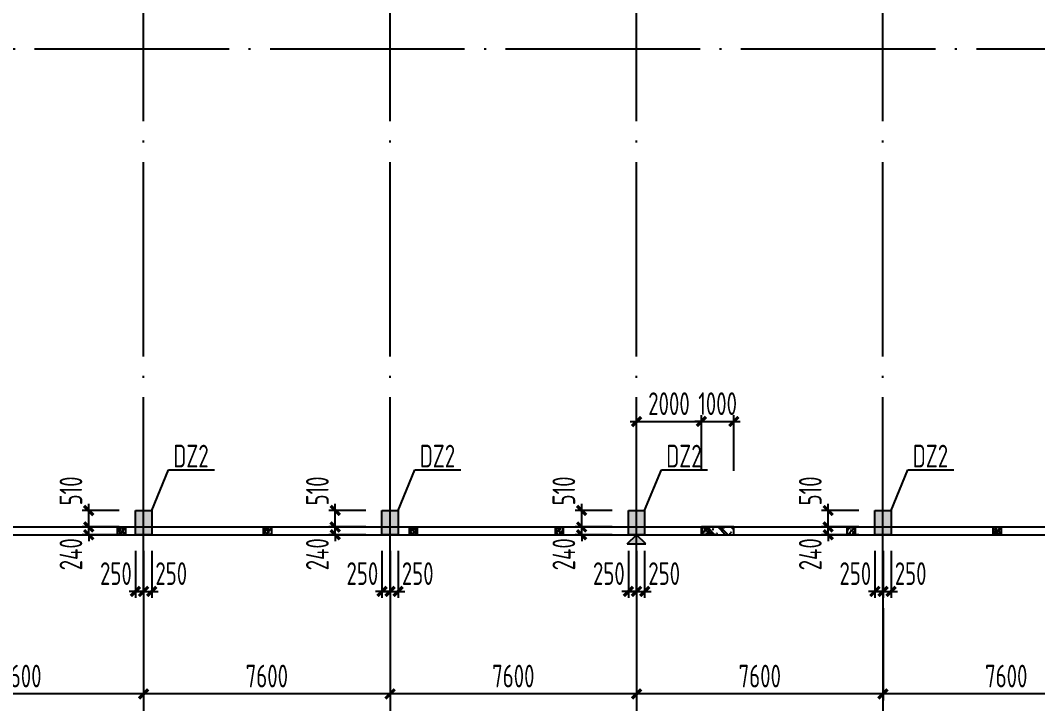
# Model space of a CAD drawing. Extents: x -3102990 to -851544, y -5293060 to -2540151.
# Drawn here: x -2318901 to -2303217, y -2656995 to -2646453 of the extents above; entities that cross this region are included whole.
import ezdxf

# ---------------------------------------------------------------- set-up
doc = ezdxf.new("R2010")
doc.units = 0
doc.header["$LTSCALE"] = 1000
doc.header["$PDMODE"] = 1
doc.linetypes.add('DOTE', pattern=[2.42, 2, -0.2, 0.02, -0.2])
doc.layers.get('0').update_dxf_attribs({"linetype": 'CONTINUOUS'})
doc.layers.get('Defpoints').update_dxf_attribs({"linetype": 'CONTINUOUS'})
for name, color, linetype in [('AXIS', 253, 'DOTE'), ('BEAM_CON', 4, 'CONTINUOUS'), ('COLU', 7, 'CONTINUOUS'), ('DIM', 3, 'CONTINUOUS'), ('HATCH', 254, 'CONTINUOUS'), ('NUM', 7, 'CONTINUOUS'), ('TEXT', 7, 'CONTINUOUS')]:
    doc.layers.add(name, color=color, linetype=linetype)
doc.styles.add('TSSD_Dimension', font='tssdeng.shx', dxfattribs={"width": 0.7, "bigfont": 'Hztxt.shx'})
doc.styles.add('TSSD_Rein', font='Tssdeng.shx', dxfattribs={"width": 0.75, "bigfont": 'hztxt.shx'})
doc.dimstyles.new('TSSD_200_100', dxfattribs={"dimtxt": 350, "dimasz": 100, "dimexe": 100, "dimexo": 250, "dimgap": 100, "dimtad": 1, "dimdec": 0, "dimlfac": 2, "dimzin": 0, "dimdsep": 46, "dimtxsty": 'TSSD_Dimension', "dimblk": 'ARCHTICK', "dimcen": 0, "dimdle": 100, "dimclrt": 7, "dimadec": 0, "dimazin": 0, "dimtfac": 1, "dimtdec": 0, "dimtix": 1, "dimtmove": 2, "dimatfit": 3, "dimfxl": 1, "dimtolj": 1, "dimtzin": 0, "dimarcsym": 0})

# ---------------------------------------------------------------- blocks, each defined once
blk = doc.blocks.new('_ArchTick')
at = {"color": 0, "const_width": 0.5}
blk.add_lwpolyline([(-0.71, -0.71), (0.71, 0.71)], dxfattribs=at)
blk = doc.blocks.new('*D1123')
at = {"layer": 'Defpoints', "color": 0, "ltscale": 1.5}
for p in [(-2305601, -2655269), (-2301801, -2655269), (-2305601, -2656844)]:
    blk.add_point(p, dxfattribs=at)
at = {"layer": 'DIM', "color": 0, "lineweight": -2, "ltscale": 1.5}
for p, q in [((-2305601, -2655519), (-2305601, -2656944)), ((-2301801, -2655519), (-2301801, -2656944)), ((-2301701, -2656844), (-2305701, -2656844))]:
    blk.add_line(p, q, dxfattribs=at)
at = {"layer": 'DIM', "color": 0, "lineweight": -2, "ltscale": 1.5, "xscale": 100, "yscale": 100, "zscale": 100, "rotation": 180}
blk.add_blockref('_ArchTick', (-2305601, -2656844), dxfattribs=at)
at = {"layer": 'DIM', "color": 0, "lineweight": -2, "ltscale": 1.5, "xscale": 100, "yscale": 100, "zscale": 100}
blk.add_blockref('_ArchTick', (-2301801, -2656844), dxfattribs=at)
at = {"layer": 'DIM', "color": 7, "ltscale": 1.5, "insert": (-2303701, -2656569), "char_height": 350, "attachment_point": 5, "style": 'TSSD_Dimension'}
blk.add_mtext('\\A1;7600', dxfattribs=at)
blk = doc.blocks.new('*D1124')
at = {"layer": 'Defpoints', "color": 0, "ltscale": 1.5}
for p in [(-2309401, -2655269), (-2305601, -2655269), (-2309401, -2656844)]:
    blk.add_point(p, dxfattribs=at)
at = {"layer": 'DIM', "color": 0, "lineweight": -2, "ltscale": 1.5}
for p, q in [((-2309401, -2655519), (-2309401, -2656944)), ((-2305601, -2655519), (-2305601, -2656944)), ((-2305501, -2656844), (-2309501, -2656844))]:
    blk.add_line(p, q, dxfattribs=at)
at = {"layer": 'DIM', "color": 0, "lineweight": -2, "ltscale": 1.5, "xscale": 100, "yscale": 100, "zscale": 100, "rotation": 180}
blk.add_blockref('_ArchTick', (-2309401, -2656844), dxfattribs=at)
at = {"layer": 'DIM', "color": 0, "lineweight": -2, "ltscale": 1.5, "xscale": 100, "yscale": 100, "zscale": 100}
blk.add_blockref('_ArchTick', (-2305601, -2656844), dxfattribs=at)
at = {"layer": 'DIM', "color": 7, "ltscale": 1.5, "insert": (-2307501, -2656569), "char_height": 350, "attachment_point": 5, "style": 'TSSD_Dimension'}
blk.add_mtext('\\A1;7600', dxfattribs=at)
blk = doc.blocks.new('*D1125')
at = {"layer": 'Defpoints', "color": 0, "ltscale": 1.5}
for p in [(-2313201, -2655269), (-2309401, -2655269), (-2313201, -2656844)]:
    blk.add_point(p, dxfattribs=at)
at = {"layer": 'DIM', "color": 0, "lineweight": -2, "ltscale": 1.5}
for p, q in [((-2313201, -2655519), (-2313201, -2656944)), ((-2309401, -2655519), (-2309401, -2656944)), ((-2309301, -2656844), (-2313301, -2656844))]:
    blk.add_line(p, q, dxfattribs=at)
at = {"layer": 'DIM', "color": 0, "lineweight": -2, "ltscale": 1.5, "xscale": 100, "yscale": 100, "zscale": 100, "rotation": 180}
blk.add_blockref('_ArchTick', (-2313201, -2656844), dxfattribs=at)
at = {"layer": 'DIM', "color": 0, "lineweight": -2, "ltscale": 1.5, "xscale": 100, "yscale": 100, "zscale": 100}
blk.add_blockref('_ArchTick', (-2309401, -2656844), dxfattribs=at)
at = {"layer": 'DIM', "color": 7, "ltscale": 1.5, "insert": (-2311301, -2656569), "char_height": 350, "attachment_point": 5, "style": 'TSSD_Dimension'}
blk.add_mtext('\\A1;7600', dxfattribs=at)
blk = doc.blocks.new('*D1126')
at = {"layer": 'Defpoints', "color": 0, "ltscale": 1.5}
for p in [(-2317001, -2655269), (-2313201, -2655269), (-2317001, -2656844)]:
    blk.add_point(p, dxfattribs=at)
at = {"layer": 'DIM', "color": 0, "lineweight": -2, "ltscale": 1.5}
for p, q in [((-2317001, -2655519), (-2317001, -2656944)), ((-2313201, -2655519), (-2313201, -2656944)), ((-2313101, -2656844), (-2317101, -2656844))]:
    blk.add_line(p, q, dxfattribs=at)
at = {"layer": 'DIM', "color": 0, "lineweight": -2, "ltscale": 1.5, "xscale": 100, "yscale": 100, "zscale": 100, "rotation": 180}
blk.add_blockref('_ArchTick', (-2317001, -2656844), dxfattribs=at)
at = {"layer": 'DIM', "color": 0, "lineweight": -2, "ltscale": 1.5, "xscale": 100, "yscale": 100, "zscale": 100}
blk.add_blockref('_ArchTick', (-2313201, -2656844), dxfattribs=at)
at = {"layer": 'DIM', "color": 7, "ltscale": 1.5, "insert": (-2315101, -2656569), "char_height": 350, "attachment_point": 5, "style": 'TSSD_Dimension'}
blk.add_mtext('\\A1;7600', dxfattribs=at)
blk = doc.blocks.new('*D1127')
at = {"layer": 'Defpoints', "color": 0, "ltscale": 1.5}
for p in [(-2320801, -2655269), (-2317001, -2655269), (-2320801, -2656844)]:
    blk.add_point(p, dxfattribs=at)
at = {"layer": 'DIM', "color": 0, "lineweight": -2, "ltscale": 1.5}
for p, q in [((-2320801, -2655519), (-2320801, -2656944)), ((-2317001, -2655519), (-2317001, -2656944)), ((-2316901, -2656844), (-2320901, -2656844))]:
    blk.add_line(p, q, dxfattribs=at)
at = {"layer": 'DIM', "color": 0, "lineweight": -2, "ltscale": 1.5, "xscale": 100, "yscale": 100, "zscale": 100, "rotation": 180}
blk.add_blockref('_ArchTick', (-2320801, -2656844), dxfattribs=at)
at = {"layer": 'DIM', "color": 0, "lineweight": -2, "ltscale": 1.5, "xscale": 100, "yscale": 100, "zscale": 100}
blk.add_blockref('_ArchTick', (-2317001, -2656844), dxfattribs=at)
at = {"layer": 'DIM', "color": 7, "ltscale": 1.5, "insert": (-2318901, -2656569), "char_height": 350, "attachment_point": 5, "style": 'TSSD_Dimension'}
blk.add_mtext('\\A1;7600', dxfattribs=at)
blk = doc.blocks.new('*D1131')
at = {"layer": 'Defpoints', "color": 0, "ltscale": 1.5}
for p in [(-2332201, -2655269), (-2256201, -2655269), (-2256201, -2657644)]:
    blk.add_point(p, dxfattribs=at)
at = {"layer": 'DIM', "color": 0, "lineweight": -2, "ltscale": 1.5}
for p, q in [((-2332201, -2655519), (-2332201, -2657744)), ((-2256201, -2655519), (-2256201, -2657744)), ((-2332301, -2657644), (-2256101, -2657644))]:
    blk.add_line(p, q, dxfattribs=at)
at = {"layer": 'DIM', "color": 0, "lineweight": -2, "ltscale": 1.5, "xscale": 100, "yscale": 100, "zscale": 100, "rotation": 180}
blk.add_blockref('_ArchTick', (-2332201, -2657644), dxfattribs=at)
at = {"layer": 'DIM', "color": 0, "lineweight": -2, "ltscale": 1.5, "xscale": 100, "yscale": 100, "zscale": 100}
blk.add_blockref('_ArchTick', (-2256201, -2657644), dxfattribs=at)
at = {"layer": 'DIM', "color": 7, "ltscale": 1.5, "insert": (-2294201, -2657369), "char_height": 350, "attachment_point": 5, "style": 'TSSD_Dimension'}
blk.add_mtext('\\A1;152000', dxfattribs=at)
blk = doc.blocks.new('*D1265')
at = {"layer": 'Defpoints', "color": 0, "ltscale": 1.5}
for p in [(-2317126, -2654389), (-2317001, -2654389), (-2317001, -2655263)]:
    blk.add_point(p, dxfattribs=at)
at = {"layer": 'DIM', "color": 0, "lineweight": -2, "ltscale": 1.5}
for p, q in [((-2317126, -2654639), (-2317126, -2655363)), ((-2317001, -2654639), (-2317001, -2655363)), ((-2317126, -2655263), (-2317226, -2655263)), ((-2317126, -2655263), (-2317001, -2655263)), ((-2317001, -2655263), (-2316901, -2655263))]:
    blk.add_line(p, q, dxfattribs=at)
at = {"layer": 'DIM', "color": 0, "lineweight": -2, "ltscale": 1.5, "xscale": 100, "yscale": 100, "zscale": 100}
blk.add_blockref('_ArchTick', (-2317126, -2655263), dxfattribs=at)
at = {"layer": 'DIM', "color": 0, "lineweight": -2, "ltscale": 1.5, "xscale": 100, "yscale": 100, "zscale": 100, "rotation": 180}
blk.add_blockref('_ArchTick', (-2317001, -2655263), dxfattribs=at)
at = {"layer": 'DIM', "color": 7, "ltscale": 1.5, "insert": (-2317428, -2654988), "char_height": 350, "attachment_point": 5, "style": 'TSSD_Dimension'}
blk.add_mtext('\\A1;250', dxfattribs=at)
blk = doc.blocks.new('*D1266')
at = {"layer": 'Defpoints', "color": 0, "ltscale": 1.5}
for p in [(-2317001, -2654389), (-2316876, -2654389), (-2316876, -2655263)]:
    blk.add_point(p, dxfattribs=at)
at = {"layer": 'DIM', "color": 0, "lineweight": -2, "ltscale": 1.5}
for p, q in [((-2317001, -2654639), (-2317001, -2655363)), ((-2316876, -2654639), (-2316876, -2655363)), ((-2317001, -2655263), (-2317101, -2655263)), ((-2317001, -2655263), (-2316876, -2655263)), ((-2316876, -2655263), (-2316776, -2655263))]:
    blk.add_line(p, q, dxfattribs=at)
at = {"layer": 'DIM', "color": 0, "lineweight": -2, "ltscale": 1.5, "xscale": 100, "yscale": 100, "zscale": 100}
blk.add_blockref('_ArchTick', (-2317001, -2655263), dxfattribs=at)
at = {"layer": 'DIM', "color": 0, "lineweight": -2, "ltscale": 1.5, "xscale": 100, "yscale": 100, "zscale": 100, "rotation": 180}
blk.add_blockref('_ArchTick', (-2316876, -2655263), dxfattribs=at)
at = {"layer": 'DIM', "color": 7, "ltscale": 1.5, "insert": (-2316575, -2654988), "char_height": 350, "attachment_point": 5, "style": 'TSSD_Dimension'}
blk.add_mtext('\\A1;250', dxfattribs=at)
blk = doc.blocks.new('*D1267')
at = {"layer": 'Defpoints', "color": 0, "ltscale": 1.5}
for p in [(-2317847, -2654269), (-2317126, -2654269), (-2317126, -2654389)]:
    blk.add_point(p, dxfattribs=at)
at = {"layer": 'DIM', "color": 0, "lineweight": -2, "ltscale": 1.5}
for p, q in [((-2317376, -2654269), (-2317947, -2654269)), ((-2317847, -2654269), (-2317847, -2654169)), ((-2317847, -2654389), (-2317847, -2654269)), ((-2317376, -2654389), (-2317947, -2654389)), ((-2317847, -2654389), (-2317847, -2654489))]:
    blk.add_line(p, q, dxfattribs=at)
at = {"layer": 'DIM', "color": 0, "lineweight": -2, "ltscale": 1.5, "xscale": 100, "yscale": 100, "zscale": 100}
for p, rotation in [((-2317847, -2654269), 270), ((-2317847, -2654389), 90)]:
    blk.add_blockref('_ArchTick', p, dxfattribs=dict(at, rotation=rotation))
at = {"layer": 'DIM', "color": 7, "ltscale": 1.5, "insert": (-2318122, -2654690), "char_height": 350, "attachment_point": 5, "rotation": 90, "style": 'TSSD_Dimension'}
blk.add_mtext('\\A1;240', dxfattribs=at)
blk = doc.blocks.new('*D1268')
at = {"layer": 'Defpoints', "color": 0, "ltscale": 1.5}
for p in [(-2317847, -2654014), (-2317126, -2654014), (-2317126, -2654269)]:
    blk.add_point(p, dxfattribs=at)
at = {"layer": 'DIM', "color": 0, "lineweight": -2, "ltscale": 1.5}
for p, q in [((-2317847, -2654369), (-2317847, -2653914)), ((-2317376, -2654014), (-2317947, -2654014)), ((-2317376, -2654269), (-2317947, -2654269))]:
    blk.add_line(p, q, dxfattribs=at)
at = {"layer": 'DIM', "color": 0, "lineweight": -2, "ltscale": 1.5, "xscale": 100, "yscale": 100, "zscale": 100}
for p, rotation in [((-2317847, -2654014), 90), ((-2317847, -2654269), 270)]:
    blk.add_blockref('_ArchTick', p, dxfattribs=dict(at, rotation=rotation))
at = {"layer": 'DIM', "color": 7, "ltscale": 1.5, "insert": (-2318122, -2653713), "char_height": 350, "attachment_point": 5, "rotation": 90, "style": 'TSSD_Dimension'}
blk.add_mtext('\\A1;510', dxfattribs=at)
blk = doc.blocks.new('*D1273')
at = {"layer": 'Defpoints', "color": 0, "ltscale": 1.5}
for p in [(-2313326, -2654389), (-2313201, -2654389), (-2313201, -2655263)]:
    blk.add_point(p, dxfattribs=at)
at = {"layer": 'DIM', "color": 0, "lineweight": -2, "ltscale": 1.5}
for p, q in [((-2313326, -2654639), (-2313326, -2655363)), ((-2313201, -2654639), (-2313201, -2655363)), ((-2313326, -2655263), (-2313426, -2655263)), ((-2313326, -2655263), (-2313201, -2655263)), ((-2313201, -2655263), (-2313101, -2655263))]:
    blk.add_line(p, q, dxfattribs=at)
at = {"layer": 'DIM', "color": 0, "lineweight": -2, "ltscale": 1.5, "xscale": 100, "yscale": 100, "zscale": 100}
blk.add_blockref('_ArchTick', (-2313326, -2655263), dxfattribs=at)
at = {"layer": 'DIM', "color": 0, "lineweight": -2, "ltscale": 1.5, "xscale": 100, "yscale": 100, "zscale": 100, "rotation": 180}
blk.add_blockref('_ArchTick', (-2313201, -2655263), dxfattribs=at)
at = {"layer": 'DIM', "color": 7, "ltscale": 1.5, "insert": (-2313628, -2654988), "char_height": 350, "attachment_point": 5, "style": 'TSSD_Dimension'}
blk.add_mtext('\\A1;250', dxfattribs=at)
blk = doc.blocks.new('*D1274')
at = {"layer": 'Defpoints', "color": 0, "ltscale": 1.5}
for p in [(-2313201, -2654389), (-2313076, -2654389), (-2313076, -2655263)]:
    blk.add_point(p, dxfattribs=at)
at = {"layer": 'DIM', "color": 0, "lineweight": -2, "ltscale": 1.5}
for p, q in [((-2313201, -2654639), (-2313201, -2655363)), ((-2313076, -2654639), (-2313076, -2655363)), ((-2313201, -2655263), (-2313301, -2655263)), ((-2313201, -2655263), (-2313076, -2655263)), ((-2313076, -2655263), (-2312976, -2655263))]:
    blk.add_line(p, q, dxfattribs=at)
at = {"layer": 'DIM', "color": 0, "lineweight": -2, "ltscale": 1.5, "xscale": 100, "yscale": 100, "zscale": 100}
blk.add_blockref('_ArchTick', (-2313201, -2655263), dxfattribs=at)
at = {"layer": 'DIM', "color": 0, "lineweight": -2, "ltscale": 1.5, "xscale": 100, "yscale": 100, "zscale": 100, "rotation": 180}
blk.add_blockref('_ArchTick', (-2313076, -2655263), dxfattribs=at)
at = {"layer": 'DIM', "color": 7, "ltscale": 1.5, "insert": (-2312775, -2654988), "char_height": 350, "attachment_point": 5, "style": 'TSSD_Dimension'}
blk.add_mtext('\\A1;250', dxfattribs=at)
blk = doc.blocks.new('*D1275')
at = {"layer": 'Defpoints', "color": 0, "ltscale": 1.5}
for p in [(-2314047, -2654269), (-2313326, -2654269), (-2313326, -2654389)]:
    blk.add_point(p, dxfattribs=at)
at = {"layer": 'DIM', "color": 0, "lineweight": -2, "ltscale": 1.5}
for p, q in [((-2313576, -2654269), (-2314147, -2654269)), ((-2314047, -2654269), (-2314047, -2654169)), ((-2314047, -2654389), (-2314047, -2654269)), ((-2313576, -2654389), (-2314147, -2654389)), ((-2314047, -2654389), (-2314047, -2654489))]:
    blk.add_line(p, q, dxfattribs=at)
at = {"layer": 'DIM', "color": 0, "lineweight": -2, "ltscale": 1.5, "xscale": 100, "yscale": 100, "zscale": 100}
for p, rotation in [((-2314047, -2654269), 270), ((-2314047, -2654389), 90)]:
    blk.add_blockref('_ArchTick', p, dxfattribs=dict(at, rotation=rotation))
at = {"layer": 'DIM', "color": 7, "ltscale": 1.5, "insert": (-2314322, -2654690), "char_height": 350, "attachment_point": 5, "rotation": 90, "style": 'TSSD_Dimension'}
blk.add_mtext('\\A1;240', dxfattribs=at)
blk = doc.blocks.new('*D1276')
at = {"layer": 'Defpoints', "color": 0, "ltscale": 1.5}
for p in [(-2314047, -2654014), (-2313326, -2654014), (-2313326, -2654269)]:
    blk.add_point(p, dxfattribs=at)
at = {"layer": 'DIM', "color": 0, "lineweight": -2, "ltscale": 1.5}
for p, q in [((-2314047, -2654369), (-2314047, -2653914)), ((-2313576, -2654014), (-2314147, -2654014)), ((-2313576, -2654269), (-2314147, -2654269))]:
    blk.add_line(p, q, dxfattribs=at)
at = {"layer": 'DIM', "color": 0, "lineweight": -2, "ltscale": 1.5, "xscale": 100, "yscale": 100, "zscale": 100}
for p, rotation in [((-2314047, -2654014), 90), ((-2314047, -2654269), 270)]:
    blk.add_blockref('_ArchTick', p, dxfattribs=dict(at, rotation=rotation))
at = {"layer": 'DIM', "color": 7, "ltscale": 1.5, "insert": (-2314322, -2653713), "char_height": 350, "attachment_point": 5, "rotation": 90, "style": 'TSSD_Dimension'}
blk.add_mtext('\\A1;510', dxfattribs=at)
blk = doc.blocks.new('*D1281')
at = {"layer": 'Defpoints', "color": 0, "ltscale": 1.5}
for p in [(-2309526, -2654389), (-2309401, -2654389), (-2309401, -2655263)]:
    blk.add_point(p, dxfattribs=at)
at = {"layer": 'DIM', "color": 0, "lineweight": -2, "ltscale": 1.5}
for p, q in [((-2309526, -2654639), (-2309526, -2655363)), ((-2309401, -2654639), (-2309401, -2655363)), ((-2309526, -2655263), (-2309626, -2655263)), ((-2309526, -2655263), (-2309401, -2655263)), ((-2309401, -2655263), (-2309301, -2655263))]:
    blk.add_line(p, q, dxfattribs=at)
at = {"layer": 'DIM', "color": 0, "lineweight": -2, "ltscale": 1.5, "xscale": 100, "yscale": 100, "zscale": 100}
blk.add_blockref('_ArchTick', (-2309526, -2655263), dxfattribs=at)
at = {"layer": 'DIM', "color": 0, "lineweight": -2, "ltscale": 1.5, "xscale": 100, "yscale": 100, "zscale": 100, "rotation": 180}
blk.add_blockref('_ArchTick', (-2309401, -2655263), dxfattribs=at)
at = {"layer": 'DIM', "color": 7, "ltscale": 1.5, "insert": (-2309828, -2654988), "char_height": 350, "attachment_point": 5, "style": 'TSSD_Dimension'}
blk.add_mtext('\\A1;250', dxfattribs=at)
blk = doc.blocks.new('*D1282')
at = {"layer": 'Defpoints', "color": 0, "ltscale": 1.5}
for p in [(-2309401, -2654389), (-2309276, -2654389), (-2309276, -2655263)]:
    blk.add_point(p, dxfattribs=at)
at = {"layer": 'DIM', "color": 0, "lineweight": -2, "ltscale": 1.5}
for p, q in [((-2309401, -2654639), (-2309401, -2655363)), ((-2309276, -2654639), (-2309276, -2655363)), ((-2309401, -2655263), (-2309501, -2655263)), ((-2309401, -2655263), (-2309276, -2655263)), ((-2309276, -2655263), (-2309176, -2655263))]:
    blk.add_line(p, q, dxfattribs=at)
at = {"layer": 'DIM', "color": 0, "lineweight": -2, "ltscale": 1.5, "xscale": 100, "yscale": 100, "zscale": 100}
blk.add_blockref('_ArchTick', (-2309401, -2655263), dxfattribs=at)
at = {"layer": 'DIM', "color": 0, "lineweight": -2, "ltscale": 1.5, "xscale": 100, "yscale": 100, "zscale": 100, "rotation": 180}
blk.add_blockref('_ArchTick', (-2309276, -2655263), dxfattribs=at)
at = {"layer": 'DIM', "color": 7, "ltscale": 1.5, "insert": (-2308975, -2654988), "char_height": 350, "attachment_point": 5, "style": 'TSSD_Dimension'}
blk.add_mtext('\\A1;250', dxfattribs=at)
blk = doc.blocks.new('*D1283')
at = {"layer": 'Defpoints', "color": 0, "ltscale": 1.5}
for p in [(-2310247, -2654269), (-2309526, -2654269), (-2309526, -2654389)]:
    blk.add_point(p, dxfattribs=at)
at = {"layer": 'DIM', "color": 0, "lineweight": -2, "ltscale": 1.5}
for p, q in [((-2309776, -2654269), (-2310347, -2654269)), ((-2310247, -2654269), (-2310247, -2654169)), ((-2310247, -2654389), (-2310247, -2654269)), ((-2309776, -2654389), (-2310347, -2654389)), ((-2310247, -2654389), (-2310247, -2654489))]:
    blk.add_line(p, q, dxfattribs=at)
at = {"layer": 'DIM', "color": 0, "lineweight": -2, "ltscale": 1.5, "xscale": 100, "yscale": 100, "zscale": 100}
for p, rotation in [((-2310247, -2654269), 270), ((-2310247, -2654389), 90)]:
    blk.add_blockref('_ArchTick', p, dxfattribs=dict(at, rotation=rotation))
at = {"layer": 'DIM', "color": 7, "ltscale": 1.5, "insert": (-2310522, -2654690), "char_height": 350, "attachment_point": 5, "rotation": 90, "style": 'TSSD_Dimension'}
blk.add_mtext('\\A1;240', dxfattribs=at)
blk = doc.blocks.new('*D1284')
at = {"layer": 'Defpoints', "color": 0, "ltscale": 1.5}
for p in [(-2310247, -2654014), (-2309526, -2654014), (-2309526, -2654269)]:
    blk.add_point(p, dxfattribs=at)
at = {"layer": 'DIM', "color": 0, "lineweight": -2, "ltscale": 1.5}
for p, q in [((-2310247, -2654369), (-2310247, -2653914)), ((-2309776, -2654014), (-2310347, -2654014)), ((-2309776, -2654269), (-2310347, -2654269))]:
    blk.add_line(p, q, dxfattribs=at)
at = {"layer": 'DIM', "color": 0, "lineweight": -2, "ltscale": 1.5, "xscale": 100, "yscale": 100, "zscale": 100}
for p, rotation in [((-2310247, -2654014), 90), ((-2310247, -2654269), 270)]:
    blk.add_blockref('_ArchTick', p, dxfattribs=dict(at, rotation=rotation))
at = {"layer": 'DIM', "color": 7, "ltscale": 1.5, "insert": (-2310522, -2653713), "char_height": 350, "attachment_point": 5, "rotation": 90, "style": 'TSSD_Dimension'}
blk.add_mtext('\\A1;510', dxfattribs=at)
blk = doc.blocks.new('*D1289')
at = {"layer": 'Defpoints', "color": 0, "ltscale": 1.5}
for p in [(-2305726, -2654389), (-2305601, -2654389), (-2305601, -2655263)]:
    blk.add_point(p, dxfattribs=at)
at = {"layer": 'DIM', "color": 0, "lineweight": -2, "ltscale": 1.5}
for p, q in [((-2305726, -2654639), (-2305726, -2655363)), ((-2305601, -2654639), (-2305601, -2655363)), ((-2305726, -2655263), (-2305826, -2655263)), ((-2305726, -2655263), (-2305601, -2655263)), ((-2305601, -2655263), (-2305501, -2655263))]:
    blk.add_line(p, q, dxfattribs=at)
at = {"layer": 'DIM', "color": 0, "lineweight": -2, "ltscale": 1.5, "xscale": 100, "yscale": 100, "zscale": 100}
blk.add_blockref('_ArchTick', (-2305726, -2655263), dxfattribs=at)
at = {"layer": 'DIM', "color": 0, "lineweight": -2, "ltscale": 1.5, "xscale": 100, "yscale": 100, "zscale": 100, "rotation": 180}
blk.add_blockref('_ArchTick', (-2305601, -2655263), dxfattribs=at)
at = {"layer": 'DIM', "color": 7, "ltscale": 1.5, "insert": (-2306028, -2654988), "char_height": 350, "attachment_point": 5, "style": 'TSSD_Dimension'}
blk.add_mtext('\\A1;250', dxfattribs=at)
blk = doc.blocks.new('*D1290')
at = {"layer": 'Defpoints', "color": 0, "ltscale": 1.5}
for p in [(-2305601, -2654389), (-2305476, -2654389), (-2305476, -2655263)]:
    blk.add_point(p, dxfattribs=at)
at = {"layer": 'DIM', "color": 0, "lineweight": -2, "ltscale": 1.5}
for p, q in [((-2305601, -2654639), (-2305601, -2655363)), ((-2305476, -2654639), (-2305476, -2655363)), ((-2305601, -2655263), (-2305701, -2655263)), ((-2305601, -2655263), (-2305476, -2655263)), ((-2305476, -2655263), (-2305376, -2655263))]:
    blk.add_line(p, q, dxfattribs=at)
at = {"layer": 'DIM', "color": 0, "lineweight": -2, "ltscale": 1.5, "xscale": 100, "yscale": 100, "zscale": 100}
blk.add_blockref('_ArchTick', (-2305601, -2655263), dxfattribs=at)
at = {"layer": 'DIM', "color": 0, "lineweight": -2, "ltscale": 1.5, "xscale": 100, "yscale": 100, "zscale": 100, "rotation": 180}
blk.add_blockref('_ArchTick', (-2305476, -2655263), dxfattribs=at)
at = {"layer": 'DIM', "color": 7, "ltscale": 1.5, "insert": (-2305175, -2654988), "char_height": 350, "attachment_point": 5, "style": 'TSSD_Dimension'}
blk.add_mtext('\\A1;250', dxfattribs=at)
blk = doc.blocks.new('*D1291')
at = {"layer": 'Defpoints', "color": 0, "ltscale": 1.5}
for p in [(-2306447, -2654269), (-2305726, -2654269), (-2305726, -2654389)]:
    blk.add_point(p, dxfattribs=at)
at = {"layer": 'DIM', "color": 0, "lineweight": -2, "ltscale": 1.5}
for p, q in [((-2305976, -2654269), (-2306547, -2654269)), ((-2306447, -2654269), (-2306447, -2654169)), ((-2306447, -2654389), (-2306447, -2654269)), ((-2305976, -2654389), (-2306547, -2654389)), ((-2306447, -2654389), (-2306447, -2654489))]:
    blk.add_line(p, q, dxfattribs=at)
at = {"layer": 'DIM', "color": 0, "lineweight": -2, "ltscale": 1.5, "xscale": 100, "yscale": 100, "zscale": 100}
for p, rotation in [((-2306447, -2654269), 270), ((-2306447, -2654389), 90)]:
    blk.add_blockref('_ArchTick', p, dxfattribs=dict(at, rotation=rotation))
at = {"layer": 'DIM', "color": 7, "ltscale": 1.5, "insert": (-2306722, -2654690), "char_height": 350, "attachment_point": 5, "rotation": 90, "style": 'TSSD_Dimension'}
blk.add_mtext('\\A1;240', dxfattribs=at)
blk = doc.blocks.new('*D1292')
at = {"layer": 'Defpoints', "color": 0, "ltscale": 1.5}
for p in [(-2306447, -2654014), (-2305726, -2654014), (-2305726, -2654269)]:
    blk.add_point(p, dxfattribs=at)
at = {"layer": 'DIM', "color": 0, "lineweight": -2, "ltscale": 1.5}
for p, q in [((-2306447, -2654369), (-2306447, -2653914)), ((-2305976, -2654014), (-2306547, -2654014)), ((-2305976, -2654269), (-2306547, -2654269))]:
    blk.add_line(p, q, dxfattribs=at)
at = {"layer": 'DIM', "color": 0, "lineweight": -2, "ltscale": 1.5, "xscale": 100, "yscale": 100, "zscale": 100}
for p, rotation in [((-2306447, -2654014), 90), ((-2306447, -2654269), 270)]:
    blk.add_blockref('_ArchTick', p, dxfattribs=dict(at, rotation=rotation))
at = {"layer": 'DIM', "color": 7, "ltscale": 1.5, "insert": (-2306722, -2653713), "char_height": 350, "attachment_point": 5, "rotation": 90, "style": 'TSSD_Dimension'}
blk.add_mtext('\\A1;510', dxfattribs=at)
blk = doc.blocks.new('*D2323')
at = {"layer": 'Defpoints', "color": 0, "ltscale": 1.5}
for p in [(-2308401, -2652642), (-2309401, -2653652), (-2308401, -2653652)]:
    blk.add_point(p, dxfattribs=at)
at = {"layer": 'DIM', "color": 0, "lineweight": -2, "ltscale": 1.5}
for p, q in [((-2309401, -2653402), (-2309401, -2652542)), ((-2308401, -2653402), (-2308401, -2652542)), ((-2309501, -2652642), (-2308301, -2652642))]:
    blk.add_line(p, q, dxfattribs=at)
at = {"layer": 'DIM', "color": 0, "lineweight": -2, "ltscale": 1.5, "xscale": 100, "yscale": 100, "zscale": 100, "rotation": 180}
blk.add_blockref('_ArchTick', (-2309401, -2652642), dxfattribs=at)
at = {"layer": 'DIM', "color": 0, "lineweight": -2, "ltscale": 1.5, "xscale": 100, "yscale": 100, "zscale": 100}
blk.add_blockref('_ArchTick', (-2308401, -2652642), dxfattribs=at)
at = {"layer": 'DIM', "color": 7, "ltscale": 1.5, "insert": (-2308901, -2652367), "char_height": 350, "attachment_point": 5, "style": 'TSSD_Dimension'}
blk.add_mtext('\\A1;2000', dxfattribs=at)
blk = doc.blocks.new('*D2324')
at = {"layer": 'Defpoints', "color": 0, "ltscale": 1.5}
for p in [(-2307901, -2652642), (-2308401, -2653652), (-2307901, -2653652)]:
    blk.add_point(p, dxfattribs=at)
at = {"layer": 'DIM', "color": 0, "lineweight": -2, "ltscale": 1.5}
for p, q in [((-2308401, -2653402), (-2308401, -2652542)), ((-2307901, -2653402), (-2307901, -2652542)), ((-2308401, -2652642), (-2308501, -2652642)), ((-2308401, -2652642), (-2307901, -2652642)), ((-2307901, -2652642), (-2307801, -2652642))]:
    blk.add_line(p, q, dxfattribs=at)
at = {"layer": 'DIM', "color": 0, "lineweight": -2, "ltscale": 1.5, "xscale": 100, "yscale": 100, "zscale": 100}
blk.add_blockref('_ArchTick', (-2308401, -2652642), dxfattribs=at)
at = {"layer": 'DIM', "color": 0, "lineweight": -2, "ltscale": 1.5, "xscale": 100, "yscale": 100, "zscale": 100, "rotation": 180}
blk.add_blockref('_ArchTick', (-2307901, -2652642), dxfattribs=at)
at = {"layer": 'DIM', "color": 7, "ltscale": 1.5, "insert": (-2308151, -2652367), "char_height": 350, "attachment_point": 5, "style": 'TSSD_Dimension'}
blk.add_mtext('\\A1;1000', dxfattribs=at)
blk = doc.blocks.new('A$C728275D6')
at = {"ltscale": 1.5}
blk.add_hatch(color=256, dxfattribs=at).paths.add_polyline_path([(-153, 49), (130, 49), (-11, -92)])
for p, q in [((-153, 49), (-11, -92)), ((-153, 49), (130, 49)), ((130, 49), (-11, -92))]:
    blk.add_line(p, q, dxfattribs=at)
blk = doc.blocks.new('A$C08C432BE')
at = {"layer": 'HATCH', "ltscale": 1.5}
h = blk.add_hatch(dxfattribs=at)
h.set_pattern_fill('ARMORED', color=256, scale=10, style=0)
h.set_pattern_definition([(50, (2321063.67, 2681626.08), (71.7260183, -6.2752135), [7.5, -82.5]), (355, (2321063.67, 2681626.08), (-13.8751334, 75.2192134), [6, -66]), (100.4514, (2321069.646, 2681625.554), (57.8509382, 68.9439542), [6.374019, -70.1142112]), (46.1842, (2321063.67, 2681646.08), (106.7241049, -16.5519014), [11.25, -123.75]), (96.6356, (2321072.56, 2681644.7), (93.4662706, 97.411787), [9.5610288, -105.1713]), (351.1842, (2321063.67, 2681646.08), (93.4661945, 97.41186), [9, -99]), (21, (2321073.67, 2681641.08), (59.6907052, -40.2618891), [7.5, -82.5]), (326, (2321073.67, 2681641.08), (24.3315332, 72.5150045), [6, -66]), (71.4514, (2321078.64, 2681637.72), (84.0222629, 32.2530497), [6.374019, -70.1142112]), (37.5, (2321063.669, 2681626.077), (1.21598553, 33.28938538), [0, -65.2, 0, -67, 0, -66.25]), (7.5, (2321063.67, 2681626.077), (26.30695374, 39.4411712), [0, -38.2, 0, -63.7, 0, -25.25]), (327.5, (2321041.369, 2681626.077), (53.38224362, -2.25548717), [0, -25, 0, -78, 0, -103.5]), (317.5, (2321031.37, 2681626.077), (58.31861693, 10.01049823), [0, -32.5, 0, -51.8, 0, -73.5]), (45, (2321063.67, 2681626.077), (-35.35533906, 35.35533906), [])])
h.paths.add_polyline_path([(-79, 92), (41, 92), (41, -28), (-79, -28)])
at = {"layer": 'COLU'}
blk.add_lwpolyline([(-79, 92), (41, 92), (41, -28), (-79, -28)], close=True, dxfattribs=at)

msp = doc.modelspace()

# ---------------------------------------------------------------- hatches: boundary and pattern name
at = {"layer": 'COLU', "ltscale": 1.5}
h = msp.add_hatch(color=256, dxfattribs=at)
h.paths.add_polyline_path([(-2256081.43, -2641356.35), (-2256456.43, -2641356.35), (-2256456.43, -2641581.35), (-2256081.43, -2641581.35)])
h.paths.add_polyline_path([(-2256081.43, -2645656.35), (-2256456.43, -2645656.35), (-2256456.43, -2645881.35), (-2256081.43, -2645881.35)])
h.paths.add_polyline_path([(-2256081.43, -2639773.85), (-2256381.43, -2639773.85), (-2256381.43, -2639398.85), (-2256081.43, -2639398.85)])
h.paths.add_polyline_path([(-2256081.43, -2649956.35), (-2256456.43, -2649956.35), (-2256456.43, -2650181.35), (-2256081.43, -2650181.35)])
h.paths.add_polyline_path([(-2256081.43, -2654013.85), (-2256381.43, -2654013.85), (-2256381.43, -2654388.85), (-2256081.43, -2654388.85)])
h.paths.add_polyline_path([(-2275326.43, -2654013.85), (-2275076.43, -2654013.85), (-2275076.43, -2654388.85), (-2275326.43, -2654388.85)])
h.paths.add_polyline_path([(-2259526.43, -2639773.85), (-2259276.43, -2639773.85), (-2259276.43, -2639398.85), (-2259526.43, -2639398.85)])
h.paths.add_polyline_path([(-2259526.43, -2654013.85), (-2259276.43, -2654013.85), (-2259276.43, -2654388.85), (-2259526.43, -2654388.85)])
h.paths.add_polyline_path([(-2263926.43, -2639773.85), (-2263676.43, -2639773.85), (-2263676.43, -2639398.85), (-2263926.43, -2639398.85)])
h.paths.add_polyline_path([(-2263926.43, -2654013.85), (-2263676.43, -2654013.85), (-2263676.43, -2654388.85), (-2263926.43, -2654388.85)])
h.paths.add_polyline_path([(-2267726.43, -2639773.85), (-2267476.43, -2639773.85), (-2267476.43, -2639398.85), (-2267726.43, -2639398.85)])
h.paths.add_polyline_path([(-2267726.43, -2654013.85), (-2267476.43, -2654013.85), (-2267476.43, -2654388.85), (-2267726.43, -2654388.85)])
h.paths.add_polyline_path([(-2271526.43, -2639773.85), (-2271276.43, -2639773.85), (-2271276.43, -2639398.85), (-2271526.43, -2639398.85)])
h.paths.add_polyline_path([(-2271526.43, -2654013.85), (-2271276.43, -2654013.85), (-2271276.43, -2654388.85), (-2271526.43, -2654388.85)])
h.paths.add_polyline_path([(-2275326.43, -2639398.85), (-2275076.43, -2639398.85), (-2275076.43, -2639773.85), (-2275326.43, -2639773.85)])
h.paths.add_polyline_path([(-2279126.43, -2639773.85), (-2278876.43, -2639773.85), (-2278876.43, -2639398.85), (-2279126.43, -2639398.85)])
h.paths.add_polyline_path([(-2279126.43, -2654013.85), (-2278876.43, -2654013.85), (-2278876.43, -2654388.85), (-2279126.43, -2654388.85)])
h.paths.add_polyline_path([(-2282926.43, -2639773.85), (-2282676.43, -2639773.85), (-2282676.43, -2639398.85), (-2282926.43, -2639398.85)])
h.paths.add_polyline_path([(-2282926.43, -2654013.85), (-2282676.43, -2654013.85), (-2282676.43, -2654388.85), (-2282926.43, -2654388.85)])
h.paths.add_polyline_path([(-2286726.43, -2639773.85), (-2286476.43, -2639773.85), (-2286476.43, -2639398.85), (-2286726.43, -2639398.85)])
h.paths.add_polyline_path([(-2286726.43, -2654013.85), (-2286476.43, -2654013.85), (-2286476.43, -2654388.85), (-2286726.43, -2654388.85)])
h.paths.add_polyline_path([(-2290526.43, -2639773.85), (-2290276.43, -2639773.85), (-2290276.43, -2639398.85), (-2290526.43, -2639398.85)])
h.paths.add_polyline_path([(-2290526.43, -2654013.85), (-2290276.43, -2654013.85), (-2290276.43, -2654388.85), (-2290526.43, -2654388.85)])
h.paths.add_polyline_path([(-2294326.43, -2639773.85), (-2294076.43, -2639773.85), (-2294076.43, -2639398.85), (-2294326.43, -2639398.85)])
h.paths.add_polyline_path([(-2294326.43, -2654013.85), (-2294076.43, -2654013.85), (-2294076.43, -2654388.85), (-2294326.43, -2654388.85)])
h.paths.add_polyline_path([(-2298126.43, -2639773.85), (-2297876.43, -2639773.85), (-2297876.43, -2639398.85), (-2298126.43, -2639398.85)])
h.paths.add_polyline_path([(-2298126.43, -2654013.85), (-2297876.43, -2654013.85), (-2297876.43, -2654388.85), (-2298126.43, -2654388.85)])
h.paths.add_polyline_path([(-2301926.43, -2639773.85), (-2301676.43, -2639773.85), (-2301676.43, -2639398.85), (-2301926.43, -2639398.85)])
h.paths.add_polyline_path([(-2301926.43, -2654013.85), (-2301676.43, -2654013.85), (-2301676.43, -2654388.85), (-2301926.43, -2654388.85)])
h.paths.add_polyline_path([(-2305726.43, -2639773.85), (-2305476.43, -2639773.85), (-2305476.43, -2639398.85), (-2305726.43, -2639398.85)])
h.paths.add_polyline_path([(-2305726.43, -2654013.85), (-2305476.43, -2654013.85), (-2305476.43, -2654388.85), (-2305726.43, -2654388.85)])
h.paths.add_polyline_path([(-2309526.43, -2639773.85), (-2309276.43, -2639773.85), (-2309276.43, -2639398.85), (-2309526.43, -2639398.85)])
h.paths.add_polyline_path([(-2309526.43, -2654013.85), (-2309276.43, -2654013.85), (-2309276.43, -2654388.85), (-2309526.43, -2654388.85)])
h.paths.add_polyline_path([(-2313326.43, -2639773.85), (-2313076.43, -2639773.85), (-2313076.43, -2639398.85), (-2313326.43, -2639398.85)])
h.paths.add_polyline_path([(-2313326.43, -2654013.85), (-2313076.43, -2654013.85), (-2313076.43, -2654388.85), (-2313326.43, -2654388.85)])
h.paths.add_polyline_path([(-2317126.43, -2639773.85), (-2316876.43, -2639773.85), (-2316876.43, -2639398.85), (-2317126.43, -2639398.85)])
h.paths.add_polyline_path([(-2317126.43, -2654013.85), (-2316876.43, -2654013.85), (-2316876.43, -2654388.85), (-2317126.43, -2654388.85)])
h.paths.add_polyline_path([(-2320926.43, -2639773.85), (-2320676.43, -2639773.85), (-2320676.43, -2639398.85), (-2320926.43, -2639398.85)])
h.paths.add_polyline_path([(-2320926.43, -2654013.85), (-2320676.43, -2654013.85), (-2320676.43, -2654388.85), (-2320926.43, -2654388.85)])
h.paths.add_polyline_path([(-2324726.43, -2639773.85), (-2324476.43, -2639773.85), (-2324476.43, -2639398.85), (-2324726.43, -2639398.85)])
h.paths.add_polyline_path([(-2324726.43, -2654013.85), (-2324476.43, -2654013.85), (-2324476.43, -2654388.85), (-2324726.43, -2654388.85)])
h.paths.add_polyline_path([(-2328526.43, -2639773.85), (-2328276.43, -2639773.85), (-2328276.43, -2639398.85), (-2328526.43, -2639398.85)])
h.paths.add_polyline_path([(-2328526.43, -2654013.85), (-2328276.43, -2654013.85), (-2328276.43, -2654388.85), (-2328526.43, -2654388.85)])
at = {"layer": 'HATCH', "ltscale": 1.5}
h = msp.add_hatch(dxfattribs=at)
h.set_pattern_fill('SECOND_CONCRETE', color=256, scale=15, style=0)
h.set_pattern_definition([(310, (0, -5293787.71), (107.5890274, 9.4128202), [11.25, -123.75]), (5, (0, -5293787.71), (-20.8127, -112.82882), [9, -99]), (259.5486, (8.97, -5293786.92), (86.7764073, -103.4159313), [9.5610285, -105.1713168]), (313.8158, (0, -5293817.71), (160.0861573, 24.827852), [16.875, -185.625]), (263.3644, (13.34, -5293815.64), (140.199406, -146.1176806), [14.341543, -157.75695]), (8.8158, (0, -5293817.7), (140.199292, -146.11779), [13.5, -148.5]), (339, (15, -5293810.21), (89.5360578, 60.3928336), [11.25, -123.75]), (34, (15, -5293810.21), (36.4972998, -108.7725068), [9, -99]), (288.5486, (22.46, -5293805.17), (126.0333943, -48.3795745), [9.5610285, -105.1713168]), (315, (0, -5293787.71), (-101.0278814, -101.0278814), []), (315, (37.35, -5293787.71), (-101.0278814, -101.0278814), [])])
h.paths.add_polyline_path([(-2308401.43, -2654388.85), (-2307901.43, -2654388.85), (-2307901.43, -2654268.85), (-2308401.43, -2654268.85)])

# ---------------------------------------------------------------- linework, layer by layer
at = {"layer": 'AXIS', "ltscale": 1.5}
for p, q in [((-2317001.43, -2655268.85), (-2317001.43, -2638518.85)), ((-2313201.43, -2655268.85), (-2313201.43, -2638518.85)), ((-2309401.43, -2655268.85), (-2309401.43, -2638518.85)), ((-2305601.43, -2655268.85), (-2305601.43, -2638518.85)), ((-2333201.43, -2646893.85), (-2255201.43, -2646893.85)), ((-2333201.43, -2654268.85), (-2255201.43, -2654268.85))]:
    msp.add_line(p, q, dxfattribs=at)
at = {"layer": 'BEAM_CON'}
for points in [[(-2331971.43, -2654388.85), (-2256081.43, -2654388.85), (-2256081.43, -2639398.85), (-2331971.43, -2639398.85)], [(-2331971.43, -2654268.85), (-2256201.43, -2654268.85), (-2256201.43, -2639518.85), (-2331971.43, -2639518.85)]]:
    msp.add_lwpolyline(points, dxfattribs=at)
at = {"layer": 'COLU', "ltscale": 1.5}
for points in [[(-2317126.43, -2654013.85), (-2316876.43, -2654013.85), (-2316876.43, -2654388.85), (-2317126.43, -2654388.85)], [(-2313326.43, -2654013.85), (-2313076.43, -2654013.85), (-2313076.43, -2654388.85), (-2313326.43, -2654388.85)], [(-2309526.43, -2654013.85), (-2309276.43, -2654013.85), (-2309276.43, -2654388.85), (-2309526.43, -2654388.85)], [(-2305726.43, -2654013.85), (-2305476.43, -2654013.85), (-2305476.43, -2654388.85), (-2305726.43, -2654388.85)]]:
    msp.add_lwpolyline(points, close=True, dxfattribs=at)
at = {"layer": 'COLU'}
msp.add_lwpolyline([(-2308401.43, -2654388.85), (-2307901.43, -2654388.85), (-2307901.43, -2654268.85), (-2308401.43, -2654268.85)], close=True, dxfattribs=at)
at = {"layer": 'NUM'}
for p, q in [((-2316876.43, -2654013.85), (-2316617.61, -2653385.25)), ((-2316617.61, -2653385.25), (-2315908.15, -2653385.25)), ((-2313076.43, -2654013.85), (-2312817.61, -2653385.25)), ((-2312817.61, -2653385.25), (-2312108.15, -2653385.25)), ((-2309276.43, -2654013.85), (-2309017.61, -2653385.25)), ((-2309017.61, -2653385.25), (-2308308.15, -2653385.25)), ((-2305476.43, -2654013.85), (-2305217.61, -2653385.25)), ((-2305217.61, -2653385.25), (-2304508.15, -2653385.25))]:
    msp.add_line(p, q, dxfattribs=at)
at = {"layer": 'NUM', "ltscale": 1.5}
for p, q in [((-2317001.43, -2655268.85), (-2317001.43, -2658043.85)), ((-2313201.43, -2655268.85), (-2313201.43, -2658043.85)), ((-2309401.43, -2655268.85), (-2309401.43, -2658043.85)), ((-2305601.43, -2655268.85), (-2305601.43, -2658043.85))]:
    msp.add_line(p, q, dxfattribs=at)

# ---------------------------------------------------------------- block references
at = {"ltscale": 1.5}
for p in [(-2317322.13, -2654361.29), (-2315072.13, -2654361.29), (-2312822.13, -2654361.29), (-2310572.13, -2654361.29), (-2308322.13, -2654361.29), (-2306072.13, -2654361.29), (-2303822.13, -2654361.29)]:
    msp.add_blockref('A$C08C432BE', p, dxfattribs=at)
at = {"ltscale": 1.5, "xscale": -1, "rotation": 180}
msp.add_blockref('A$C728275D6', (-2309390.08, -2654481.26), dxfattribs=at)

# ---------------------------------------------------------------- texts
at = {"layer": 'TEXT', "style": 'TSSD_Rein', "width": 0.7}
for p in [(-2316543.43, -2653350.24), (-2312743.43, -2653350.24), (-2308943.43, -2653350.24), (-2305143.43, -2653350.24)]:
    msp.add_text('DZ2', height=350, dxfattribs=at).set_placement(p)

# ---------------------------------------------------------------- dimensions: what is measured, and where the dimension line sits
at = {"layer": 'DIM', "ltscale": 1.5}
for base, p1, p2, picture, middle in [((-2308401.43, -2652642.12), (-2309401.43, -2653651.71), (-2308401.43, -2653651.71), '*D2323', (-2308901.43, -2652367.12)), ((-2307901.43, -2652642.12), (-2308401.43, -2653651.71), (-2307901.43, -2653651.71), '*D2324', (-2308151.43, -2652367.12))]:
    dim = msp.add_linear_dim(base=base, p1=p1, p2=p2, dimstyle='TSSD_200_100', dxfattribs=at)
    dim.commit()
    dim.dimension.update_dxf_attribs({"geometry": picture, "text_midpoint": middle})
for base, p1, p2, picture, middle in [((-2317847.42, -2654013.85), (-2317126.43, -2654268.85), (-2317126.43, -2654013.85), '*D1268', (-2318122.42, -2653712.76)), ((-2314047.42, -2654013.85), (-2313326.43, -2654268.85), (-2313326.43, -2654013.85), '*D1276', (-2314322.42, -2653712.76)), ((-2310247.42, -2654013.85), (-2309526.43, -2654268.85), (-2309526.43, -2654013.85), '*D1284', (-2310522.42, -2653712.76)), ((-2306447.42, -2654013.85), (-2305726.43, -2654268.85), (-2305726.43, -2654013.85), '*D1292', (-2306722.42, -2653712.76)), ((-2317847.42, -2654268.85), (-2317126.43, -2654388.85), (-2317126.43, -2654268.85), '*D1267', (-2318122.42, -2654689.94)), ((-2314047.42, -2654268.85), (-2313326.43, -2654388.85), (-2313326.43, -2654268.85), '*D1275', (-2314322.42, -2654689.94)), ((-2310247.42, -2654268.85), (-2309526.43, -2654388.85), (-2309526.43, -2654268.85), '*D1283', (-2310522.42, -2654689.94)), ((-2306447.42, -2654268.85), (-2305726.43, -2654388.85), (-2305726.43, -2654268.85), '*D1291', (-2306722.42, -2654689.94))]:
    dim = msp.add_linear_dim(base=base, p1=p1, p2=p2, angle=90, dimstyle='TSSD_200_100', dxfattribs=at)
    dim.commit()
    dim.dimension.update_dxf_attribs({"geometry": picture, "text_midpoint": middle, "dimtype": 160})
for base, p1, p2, picture, middle in [((-2317001.43, -2655262.56), (-2317126.43, -2654388.85), (-2317001.43, -2654388.85), '*D1265', (-2317427.52, -2654987.56)), ((-2316876.43, -2655262.56), (-2317001.43, -2654388.85), (-2316876.43, -2654388.85), '*D1266', (-2316575.34, -2654987.56)), ((-2313201.43, -2655262.56), (-2313326.43, -2654388.85), (-2313201.43, -2654388.85), '*D1273', (-2313627.52, -2654987.56)), ((-2313076.43, -2655262.56), (-2313201.43, -2654388.85), (-2313076.43, -2654388.85), '*D1274', (-2312775.34, -2654987.56)), ((-2309401.43, -2655262.56), (-2309526.43, -2654388.85), (-2309401.43, -2654388.85), '*D1281', (-2309827.52, -2654987.56)), ((-2309276.43, -2655262.56), (-2309401.43, -2654388.85), (-2309276.43, -2654388.85), '*D1282', (-2308975.34, -2654987.56)), ((-2305601.43, -2655262.56), (-2305726.43, -2654388.85), (-2305601.43, -2654388.85), '*D1289', (-2306027.52, -2654987.56)), ((-2305476.43, -2655262.56), (-2305601.43, -2654388.85), (-2305476.43, -2654388.85), '*D1290', (-2305175.34, -2654987.56))]:
    dim = msp.add_linear_dim(base=base, p1=p1, p2=p2, dimstyle='TSSD_200_100', dxfattribs=at)
    dim.commit()
    dim.dimension.update_dxf_attribs({"geometry": picture, "text_midpoint": middle, "dimtype": 160})
for base, p1, p2, picture, middle in [((-2256201.43, -2657643.85), (-2332201.43, -2655268.85), (-2256201.43, -2655268.85), '*D1131', (-2294201.43, -2657368.85)), ((-2320801.43, -2656843.85), (-2317001.43, -2655268.85), (-2320801.43, -2655268.85), '*D1127', (-2318901.43, -2656568.85)), ((-2317001.43, -2656843.85), (-2313201.43, -2655268.85), (-2317001.43, -2655268.85), '*D1126', (-2315101.43, -2656568.85)), ((-2313201.43, -2656843.85), (-2309401.43, -2655268.85), (-2313201.43, -2655268.85), '*D1125', (-2311301.43, -2656568.85)), ((-2309401.43, -2656843.85), (-2305601.43, -2655268.85), (-2309401.43, -2655268.85), '*D1124', (-2307501.43, -2656568.85)), ((-2305601.43, -2656843.85), (-2301801.43, -2655268.85), (-2305601.43, -2655268.85), '*D1123', (-2303701.43, -2656568.85))]:
    dim = msp.add_linear_dim(base=base, p1=p1, p2=p2, angle=180, dimstyle='TSSD_200_100', dxfattribs=at)
    dim.commit()
    dim.dimension.update_dxf_attribs({"geometry": picture, "text_midpoint": middle})

doc.saveas('drawing.dxf')
